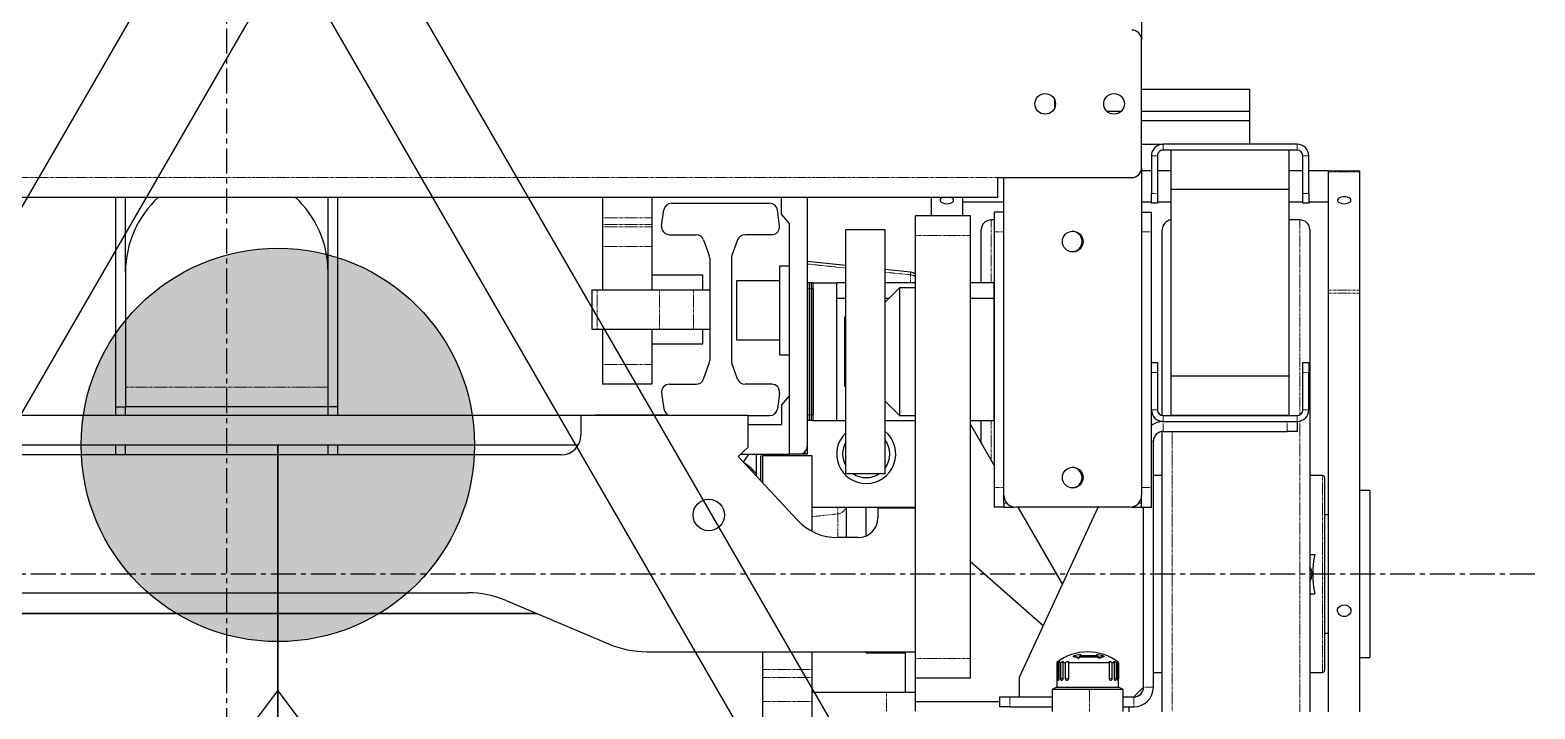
# Model space of a CAD drawing. Header units: millimetres. Extents: x -18594 to 273470, y -238787 to 48452.
# Drawn here: x 206905 to 207670, y -27653 to -27308 of the extents above; entities that cross this region are included whole.
import ezdxf

# ---------------------------------------------------------------- set-up
doc = ezdxf.new("R2010")
doc.units = ezdxf.units.MM
doc.linetypes.add('Xref AGV layout$0$CENTERX2', pattern=[20.32, 12.7, -2.54, 2.54, -2.54])
doc.linetypes.add('Xref AGV layout$0$PHANTOM', pattern=[2.5, 1.25, -0.25, 0.25, -0.25, 0.25, -0.25])
doc.layers.add('AM_BOR', color=4, linetype='Continuous', lineweight=25)
doc.layers.add('Xref AGV layout$0$ANNOTATION', color=5, linetype='Continuous')
for name, color, linetype, true_color in [('Xref AGV layout$0$Ndc8_F_ChargerOut', 5, 'Continuous', 0x0000ff), ('Xref AGV layout$0$Ndc8_Home_Charger', 1, 'Continuous', 0xff0000), ('Xref AGV layout$0$Ndc8_Point', 7, 'Continuous', 0x000080), ('Xref AGV layout$0$Ndc8_R_ChargerInSlow', 1, 'Continuous', 0xff0000)]:
    doc.layers.add(name, color=color, linetype=linetype, true_color=true_color)

# ---------------------------------------------------------------- blocks, each defined once
blk = doc.blocks.new('Xref AGV layout$0$A$C6D3E55E3')
at = {"color": 7, "linetype": 'Continuous', "lineweight": 25}
for p, q in [((2034.75, 1702.82), (2034.75, 1697.82)), ((2034.75, 1702.82), (2107.3, 1702.82)), ((2107.3, 1702.82), (2119.75, 1702.82)), ((2119.75, 1697.82), (2119.75, 1702.82)), ((1872.25, 1681.82), (1872.25, 1697.82)), ((1872.79, 1697.82), (1872.25, 1697.82)), ((1933.02, 1697.82), (1872.79, 1697.82)), ((1934.41, 1697.82), (1933.02, 1697.82)), ((2147.25, 1697.82), (1934.41, 1697.82)), ((1872.79, 1681.82), (1872.25, 1681.82)), ((1872.25, 1681.82), (1872.25, 1671.82)), ((1933.02, 1681.82), (1872.79, 1681.82)), ((1888.25, 1681.82), (1888.25, 1671.82)), ((1934.41, 1681.82), (1933.02, 1681.82)), ((2147.25, 1681.82), (1934.41, 1681.82)), ((2027.25, 1678.82), (2027.25, 1672.32)), ((2028.25, 1679.82), (2126.25, 1679.82)), ((2047.25, 1681.82), (2047.25, 1679.82)), ((2107.25, 1679.82), (2107.25, 1681.82)), ((2127.25, 1672.32), (2127.25, 1678.82)), ((1883.75, 1671.82), (1864.75, 1671.82)), ((1883.75, 1668.82), (1864.75, 1668.82)), ((1872.25, 1668.82), (1872.25, 1661.82)), ((1883.75, 1671.82), (1888.75, 1671.82)), ((1888.75, 1668.82), (1883.75, 1668.82)), ((1888.25, 1668.82), (1888.25, 1661.82)), ((1888.75, 1671.82), (1888.75, 1668.82)), ((1902.25, 1672.32), (2147.25, 1672.32)), ((1969.75, 1668.82), (1969.75, 1671.82)), ((1969.75, 1671.82), (1974.75, 1671.82)), ((1974.75, 1668.82), (1969.75, 1668.82)), ((1993.75, 1671.82), (1974.75, 1671.82)), ((1993.75, 1668.82), (1974.75, 1668.82)), ((2067.25, 1672.32), (2067.25, 1674.83)), ((2087.25, 1672.32), (2087.25, 1674.83)), ((1858.75, 1665.82), (1858.75, 1597.82)), ((1861.75, 1665.82), (1861.75, 1661.82)), ((1861.75, 1661.82), (1861.75, 1601.82)), ((1881.75, 1661.82), (1861.75, 1661.82)), ((1881.75, 1661.82), (1881.75, 1601.82)), ((1976.75, 1661.82), (1881.75, 1661.82)), ((1897.25, 1667.32), (1897.25, 1661.82)), ((1996.75, 1661.82), (1976.75, 1661.82)), ((1976.75, 1661.82), (1976.75, 1601.82)), ((1996.75, 1597.82), (1996.75, 1665.82)), ((1996.75, 1661.82), (1996.75, 1601.82)), ((1999.75, 1665.82), (2004.75, 1665.82)), ((1999.75, 1597.82), (1999.75, 1665.82)), ((2004.75, 1665.82), (2004.75, 1660.82)), ((2004.75, 1597.82), (2004.75, 1660.82)), ((1842.04, 1641.82), (1830.75, 1641.82)), ((1830.75, 1586.82), (1830.75, 1641.82)), ((1842.04, 1586.82), (1842.04, 1641.82)), ((1846.75, 1641.82), (1842.04, 1641.82)), ((1846.75, 1586.82), (1846.75, 1641.82)), ((1858.75, 1641.82), (1846.75, 1641.82)), ((1881.75, 1601.82), (1861.75, 1601.82)), ((1861.75, 1601.82), (1861.75, 1597.82)), ((1872.25, 1601.82), (1872.25, 1594.82)), ((1976.75, 1601.82), (1881.75, 1601.82)), ((1888.25, 1601.82), (1888.25, 1594.82)), ((1996.75, 1601.82), (1976.75, 1601.82)), ((1858.75, 1586.82), (1858.75, 1597.82)), ((1864.75, 1594.82), (1883.75, 1594.82)), ((1864.75, 1591.82), (1883.75, 1591.82)), ((1872.25, 1591.82), (1872.25, 1586.82)), ((1883.75, 1594.82), (1888.75, 1594.82)), ((1888.75, 1591.82), (1883.75, 1591.82)), ((1888.25, 1591.82), (1888.25, 1586.82)), ((1888.75, 1594.82), (1888.75, 1591.82)), ((1893.25, 1586.82), (1893.25, 1591.82)), ((1903.25, 1591.82), (1893.25, 1591.82)), ((1996.71, 1597.32), (1902.25, 1597.32)), ((2033.25, 1591.82), (1903.25, 1591.82)), ((1969.75, 1591.82), (1969.75, 1594.82)), ((1969.75, 1594.82), (1974.75, 1594.82)), ((1974.75, 1594.82), (1993.75, 1594.82)), ((2147.25, 1597.32), (2004.77, 1597.32)), ((2134.75, 1592.82), (2009.75, 1592.82)), ((2027.25, 1597.32), (2027.25, 1592.82)), ((2043.25, 1591.82), (2033.25, 1591.82)), ((2043.25, 1586.82), (2043.25, 1591.82)), ((2127.25, 1592.82), (2127.25, 1597.32)), ((1737.08, 1586.82), (1805.75, 1586.82)), ((1870.75, 1586.82), (1805.75, 1586.82)), ((1870.75, 1586.82), (2037.25, 1586.82)), ((2041.25, 1586.82), (2037.25, 1586.82)), ((2043.25, 1586.82), (2041.25, 1586.82)), ((2134.75, 1587.82), (2043.25, 1587.82)), ((2043.25, 1581.82), (2043.25, 1586.82)), ((2134.75, 1587.82), (2139.75, 1582.82)), ((1842.04, 1569.19), (1842.04, 1576.46)), ((1875.75, 1513.82), (1875.75, 1581.82)), ((2043.16, 1581.82), (2043.25, 1581.82)), ((2043.25, 1581.32), (2043.23, 1581.32)), ((2043.25, 1580.82), (2043.25, 1522.82)), ((2135.88, 1577.41), (2134.95, 1575.41)), ((2147.22, 1577.41), (2135.88, 1577.41)), ((2135.88, 1577.41), (2135.88, 1560.42)), ((2139.75, 1577.41), (2139.75, 1582.82)), ((2144.75, 1577.41), (2144.75, 1582.82)), ((2144.75, 1580.32), (2147.25, 1580.32)), ((2122.16, 1573.78), (2122.16, 1574.52)), ((2122.16, 1571.68), (2122.16, 1572.94)), ((2122.16, 1549.69), (2122.16, 1570.44)), ((2134.95, 1575.16), (2122.36, 1575.16)), ((2122.36, 1575), (2130.38, 1575)), ((2130.38, 1574.61), (2122.36, 1574.61)), ((2122.36, 1573.88), (2130.38, 1573.88)), ((2130.38, 1573.01), (2122.36, 1573.01)), ((2122.36, 1571.77), (2130.38, 1571.77)), ((2130.38, 1570.49), (2122.36, 1570.49)), ((2134.95, 1575.41), (2134.95, 1560.31)), ((2129.75, 1524.82), (2043.25, 1564.69)), ((2118.29, 1563.83), (2118.61, 1563.83)), ((2118.74, 1555.82), (2118.74, 1564.08)), ((2118.99, 1567.61), (2119.32, 1567.61)), ((2119.25, 1564.61), (2119.25, 1555.4)), ((2119.59, 1564.61), (2119.59, 1555.4)), ((2119.83, 1565.39), (2120.18, 1565.39)), ((2118.29, 1555.94), (2118.61, 1555.94)), ((2119.83, 1554.72), (2120.18, 1554.72)), ((2134.95, 1560.31), (2134.95, 1543.44)), ((2135.88, 1560.42), (2135.88, 1541.44)), ((2043.25, 1523.97), (2082.59, 1546.56)), ((2118.99, 1552.08), (2119.32, 1552.08)), ((2122.16, 1546.85), (2122.16, 1548.31)), ((2122.16, 1544.86), (2122.16, 1545.83)), ((2122.36, 1549.65), (2130.38, 1549.65)), ((2130.38, 1548.22), (2122.36, 1548.22)), ((2122.36, 1546.79), (2130.38, 1546.79)), ((2130.38, 1545.73), (2122.36, 1545.73)), ((1836.01, 1542.57), (1840.48, 1542.57)), ((2122.36, 1544.78), (2130.38, 1544.78)), ((2130.38, 1544.18), (2122.36, 1544.18)), ((2122.36, 1543.66), (2134.95, 1543.66)), ((2134.95, 1543.44), (2134.95, 1543.41)), ((2134.95, 1543.41), (2135.88, 1541.41)), ((2135.88, 1541.44), (2135.88, 1541.41)), ((2135.88, 1541.41), (2147.1, 1541.41)), ((2139.75, 1519.82), (2139.75, 1541.41)), ((2144.75, 1519.82), (2144.75, 1541.41)), ((2070.87, 1499.82), (2103.59, 1536.88)), ((2043.25, 1522.32), (2043.23, 1522.32)), ((2139.75, 1524.82), (2129.75, 1524.82)), ((2037.25, 1516.82), (1875.75, 1516.82)), ((1888.25, 1516.82), (1888.25, 1495.82)), ((1893.25, 1516.82), (1893.25, 1511.82)), ((2041.25, 1516.82), (2037.25, 1516.82)), ((2041.25, 1516.82), (2043.25, 1516.82)), ((2043.25, 1521.82), (2043.16, 1521.82)), ((2043.25, 1516.82), (2043.25, 1521.82)), ((2043.25, 1516.82), (2043.25, 1511.82)), ((2139.75, 1514.82), (2139.75, 1519.82)), ((2144.75, 1514.82), (2139.75, 1514.82)), ((2142.25, 1514.82), (2142.25, 1471.82)), ((2144.75, 1519.82), (2144.75, 1514.82)), ((1885.75, 1513.82), (1875.75, 1513.82)), ((1885.75, 729.82), (1885.75, 1513.82)), ((1893.25, 1511.82), (1903.25, 1511.82)), ((1897.25, 1511.82), (1897.25, 1510.32)), ((1903.25, 1511.82), (2033.25, 1511.82)), ((1937.25, 1511.82), (1929.25, 1511.82)), ((1929.25, 1511.82), (1929.25, 1499.82)), ((1937.25, 1511.82), (1937.25, 1499.82)), ((1999.25, 1511.82), (1937.25, 1511.82)), ((1999.25, 1499.82), (1999.25, 1511.82)), ((2001.18, 1499.82), (2022.09, 1511.82)), ((2033.25, 1511.82), (2043.25, 1511.82)), ((1895.25, 1499.82), (1895.25, 1471.82)), ((1905.25, 1499.82), (1895.25, 1499.82)), ((1929.25, 1505.32), (1902.25, 1505.32)), ((2120.25, 1499.82), (1905.25, 1499.82)), ((2010.76, 1505.32), (1999.25, 1505.32)), ((2130.25, 1499.82), (2120.25, 1499.82)), ((2130.25, 1499.82), (2130.25, 1471.82)), ((1885.75, 1495.82), (1895.25, 1495.82)), ((1885.75, 1479.82), (1895.25, 1479.82)), ((1905.25, 1471.82), (1895.25, 1471.82)), ((2120.25, 1471.82), (1905.25, 1471.82)), ((1923.84, 1469.34), (1922.49, 1456.44)), ((1929.25, 1471.82), (1929.25, 1456.44)), ((1931.75, 1471.82), (1931.75, 1463.82)), ((1996.75, 1463.82), (1996.75, 1471.82)), ((1999.25, 1456.44), (1999.25, 1471.82)), ((2043.25, 1419.32), (2043.25, 1471.82)), ((2043.75, 1471.82), (2043.75, 1452.82)), ((2116.75, 1335.34), (2116.75, 1471.82)), ((2130.25, 1471.82), (2120.25, 1471.82)), ((2142.25, 1471.82), (2130.25, 1471.82)), ((2137.25, 1466.82), (2137.25, 1471.82)), ((2146.9, 1471.82), (2142.25, 1471.82)), ((1931.75, 1463.82), (1939.13, 1456.44)), ((1931.75, 1463.82), (1996.75, 1463.82)), ((1989.37, 1456.44), (1996.75, 1463.82)), ((2043.75, 1466.82), (2043.25, 1466.82)), ((2137.25, 1466.82), (2116.75, 1466.82)), ((2117.25, 1446.82), (2117.25, 1466.82)), ((2137.25, 1457.18), (2137.25, 1466.82)), ((1902.25, 1456.44), (1902.25, 1436.44)), ((2026.25, 1456.44), (1902.25, 1456.44)), ((1937.25, 1458.32), (1937.25, 1456.44)), ((2026.25, 1456.44), (2026.25, 1436.44)), ((2137.25, 1419.32), (2137.25, 1457.18)), ((2057.91, 1446.82), (2043.25, 1446.82)), ((2043.75, 1452.82), (2048.75, 1452.82)), ((2117.25, 1446.82), (2116.75, 1446.82)), ((2058.75, 1442.82), (2058.75, 1432.32)), ((2026.25, 1436.44), (1902.25, 1436.44)), ((1920.39, 1436.44), (1918.32, 1416.82)), ((1929.25, 1436.44), (1929.25, 1431.82)), ((1937.25, 1431.82), (1929.25, 1431.82)), ((1929.25, 1419.82), (1929.25, 1431.82)), ((1999.25, 1431.82), (1929.25, 1431.82)), ((1937.25, 1436.44), (1937.25, 1431.82)), ((1999.25, 1431.82), (1937.25, 1431.82)), ((1946.75, 1436.44), (1946.75, 1435.82)), ((1946.75, 1435.82), (1981.75, 1435.82)), ((1981.75, 1435.82), (1981.75, 1436.44)), ((1999.25, 1431.82), (1999.25, 1436.44)), ((1999.25, 1419.82), (1999.25, 1431.82)), ((2058.75, 1436.82), (2043.25, 1436.82)), ((1885.75, 1416.82), (2012.25, 1416.82)), ((1929.25, 1419.82), (1929.25, 1418.82)), ((1999.25, 1419.82), (1929.25, 1419.82)), ((1929.25, 1418.82), (1932.25, 1418.82)), ((1929.25, 1418.82), (1929.25, 1417.82)), ((1929.25, 1417.82), (1929.25, 1416.82)), ((1929.25, 1417.82), (1932.25, 1417.82)), ((1932.25, 1419.82), (1996.25, 1419.82)), ((1932.25, 1418.82), (1996.25, 1418.82)), ((1932.25, 1417.82), (1996.25, 1417.82)), ((1996.25, 1418.82), (1999.25, 1418.82)), ((1996.25, 1417.82), (1999.25, 1417.82)), ((1999.25, 1419.82), (1999.25, 1418.82)), ((1999.25, 1418.82), (1999.25, 1417.82)), ((1999.25, 1417.82), (1999.25, 1416.82)), ((2012.25, 1416.82), (2016.25, 1416.82)), ((2016.25, 1415.82), (2014.89, 1415.82)), ((2016.25, 1416.82), (2016.25, 1412.82)), ((2017.25, 1419.32), (2017.25, 1394.32)), ((2055.55, 1419.32), (2017.25, 1419.32)), ((2125.82, 1419.32), (2116.75, 1419.32)), ((2129.83, 1419.32), (2125.82, 1419.32)), ((2142.02, 1419.32), (2129.83, 1419.32)), ((2225.25, 1419.32), (2142.02, 1419.32)), ((1899.02, 1407.82), (1894.25, 1403.82)), ((2016.25, 1407.82), (1899.02, 1407.82)), ((1920.75, 1407.82), (1920.75, 1402.82)), ((1965.75, 1402.82), (1965.75, 1407.82)), ((1986.48, 1407.82), (1991.25, 1403.82)), ((2016.25, 1412.82), (2016.25, 1407.82)), ((2016.25, 1383.07), (2016.25, 1407.82)), ((2049.84, 1411.84), (2017.52, 1381.7)), ((1894.25, 1403.82), (1885.75, 1403.82)), ((1900.19, 1402.78), (1892.19, 1401.66)), ((1920.75, 1402.82), (1965.75, 1402.82)), ((1928.25, 1402.82), (1928.25, 1380.82)), ((1958.25, 1380.82), (1958.25, 1402.82)), ((1985.3, 1402.78), (1993.3, 1401.66)), ((1991.25, 1403.82), (2001.25, 1403.82)), ((2001.25, 1386.82), (2001.25, 1403.82)), ((2017.25, 1404.82), (2016.25, 1404.82)), ((2017.25, 1403.5), (2016.25, 1403.5)), ((1888.75, 1347.95), (1888.75, 1397.7)), ((1904.75, 1398.82), (1904.75, 1385.23)), ((1980.75, 1398.82), (1980.75, 1385.23)), ((1996.75, 1386.82), (1996.75, 1397.7)), ((2031.05, 1394.32), (2017.25, 1394.32)), ((2017.25, 1393.32), (2017.25, 1394.32)), ((2029.98, 1393.32), (2017.25, 1393.32)), ((2125.82, 1394.32), (2116.75, 1394.32)), ((2129.83, 1394.32), (2125.82, 1394.32)), ((2142.02, 1394.32), (2129.83, 1394.32)), ((2225.25, 1394.32), (2142.02, 1394.32)), ((1996.75, 1386.82), (1996.75, 1301.82)), ((2012.75, 1386.82), (1996.75, 1386.82)), ((2017.52, 1381.7), (2012.75, 1386.82)), ((2016.25, 1390.82), (2027.3, 1390.82)), ((2016.25, 1387.02), (2020.36, 1384.34)), ((1907.38, 1381.48), (1915.38, 1378.56)), ((1916.75, 1378.32), (1968.75, 1378.32)), ((1928.25, 1380.82), (1958.25, 1380.82)), ((1978.12, 1381.48), (1970.12, 1378.56)), ((1907.38, 1364.17), (1915.38, 1367.08)), ((1916.75, 1367.32), (1968.75, 1367.32)), ((1925.25, 1363.82), (1925.25, 1337.82)), ((1932.75, 1363.82), (1925.25, 1363.82)), ((1932.75, 1359.08), (1932.75, 1367.32)), ((1952.75, 1359.08), (1952.75, 1367.32)), ((1960.25, 1363.82), (1952.75, 1363.82)), ((1960.25, 1337.82), (1960.25, 1363.82)), ((1978.12, 1364.17), (1970.12, 1367.08)), ((1904.75, 1346.82), (1904.75, 1360.41)), ((1932.75, 1341.76), (1932.75, 1359.08)), ((1952.75, 1341.76), (1952.75, 1359.08)), ((1980.75, 1346.82), (1980.75, 1360.41)), ((1900.19, 1342.86), (1892.19, 1343.99)), ((1932.75, 1310), (1932.75, 1341.76)), ((1952.75, 1310), (1952.75, 1341.76)), ((1985.3, 1342.86), (1993.3, 1343.99)), ((1996.25, 1343.29), (1996.25, 1346.01)), ((1996.25, 1311.54), (1996.25, 1343.29)), ((1885.75, 1337.82), (1896.24, 1337.82)), ((1896.24, 1337.82), (1899.57, 1337.82)), ((1899.57, 1337.82), (1900.75, 1337.82)), ((1900.75, 1337.82), (1910.74, 1337.82)), ((1910.74, 1337.82), (1932.75, 1337.82)), ((1952.75, 1337.82), (1970.75, 1337.82)), ((1970.75, 1337.82), (1980.75, 1337.82)), ((1980.75, 1337.82), (1980.75, 1312.82)), ((2090.72, 1263.86), (2112.77, 1315.81)), ((1885.75, 1312.82), (1896.24, 1312.82)), ((1896.24, 1312.82), (1899.57, 1312.82)), ((1899.57, 1312.82), (1900.75, 1312.82)), ((1900.75, 1312.82), (1910.74, 1312.82)), ((1910.74, 1312.82), (1932.75, 1312.82)), ((1932.75, 1307.32), (1932.75, 1310)), ((1952.75, 1312.82), (1970.75, 1312.82)), ((1952.75, 1307.32), (1952.75, 1310)), ((1970.75, 1312.82), (1980.75, 1312.82)), ((1996.25, 1308.86), (1996.25, 1311.54)), ((1996.25, 1308.86), (1996.75, 1308.86)), ((1932.75, 1307.32), (1952.75, 1307.32)), ((1996.75, 1301.82), (2006.75, 1301.82)), ((1996.75, 1301.82), (1996.75, 941.82)), ((2011.75, 1300.48), (2011.75, 943.16)), ((2016.75, 1291.82), (2016.75, 951.82)), ((2097.25, 1279.23), (2097.25, 964.41)), ((2097.25, 964.41), (2097.25, 1279.23)), ((2086.75, 999.32), (2086.75, 1244.32)), ((1992.25, 1178.32), (1885.75, 1178.32)), ((1992.25, 1178.32), (1992.25, 1173.32)), ((1996.75, 1178.32), (1992.25, 1178.32)), ((2016.75, 1178.32), (2011.75, 1178.32)), ((1923.75, 1173.32), (1885.75, 1173.32)), ((1982.25, 1173.32), (1923.75, 1173.32)), ((1992.25, 1173.32), (1982.25, 1173.32)), ((1992.25, 1173.32), (1992.25, 1070.32)), ((1996.75, 1173.32), (1992.25, 1173.32)), ((2016.75, 1173.32), (2011.75, 1173.32)), ((1923.75, 1070.32), (1885.75, 1070.32)), ((1992.25, 1065.32), (1885.75, 1065.32)), ((1923.75, 1070.32), (1982.25, 1070.32)), ((1982.25, 1070.32), (1992.25, 1070.32)), ((1992.25, 1065.32), (1992.25, 1070.32)), ((1996.75, 1070.32), (1992.25, 1070.32)), ((1996.75, 1065.32), (1992.25, 1065.32)), ((2016.75, 1070.32), (2011.75, 1070.32)), ((2016.75, 1065.32), (2011.75, 1065.32))]:
    blk.add_line(p, q, dxfattribs=at)
at = {"color": 8, "linetype": 'Xref AGV layout$0$PHANTOM', "lineweight": 18}
for p, q in [((1872.79, 1681.82), (1872.79, 1697.82)), ((1933.02, 1681.82), (1933.02, 1697.82)), ((1934.41, 1681.82), (1934.41, 1697.82)), ((2127.25, 1678.82), (2027.25, 1678.82)), ((1864.75, 1668.82), (1864.75, 1671.82)), ((1883.75, 1668.82), (1883.75, 1671.82)), ((1974.75, 1671.82), (1974.75, 1668.82)), ((1993.75, 1668.82), (1993.75, 1671.82)), ((1861.75, 1665.82), (1858.75, 1665.82)), ((1996.35, 1667.32), (1897.25, 1667.32)), ((1996.75, 1665.82), (1999.75, 1665.82)), ((2147.25, 1667.32), (1999.56, 1667.32)), ((2004.75, 1660.82), (1999.75, 1660.82)), ((2004.75, 1602.32), (2147.25, 1602.32)), ((1861.75, 1597.82), (1858.75, 1597.82)), ((1864.75, 1594.82), (1864.75, 1591.82)), ((1883.75, 1591.82), (1883.75, 1594.82)), ((1903.25, 1586.82), (1903.25, 1591.82)), ((1974.75, 1594.82), (1974.75, 1591.82)), ((1993.75, 1594.82), (1993.75, 1591.82)), ((1996.75, 1597.82), (1999.75, 1597.82)), ((2004.75, 1597.82), (1999.75, 1597.82)), ((2009.75, 1592.82), (2009.75, 1591.82)), ((2033.25, 1586.82), (2033.25, 1591.82)), ((2134.75, 1592.82), (2134.75, 1587.82)), ((2041.25, 1585.29), (2041.25, 1586.82)), ((2139.75, 1582.82), (2144.75, 1582.82)), ((2122.16, 1574.9), (2122.16, 1575.07)), ((2122.36, 1575), (2122.36, 1575.16)), ((2122.36, 1573.88), (2122.36, 1574.61)), ((2122.36, 1571.77), (2122.36, 1573.01)), ((2122.36, 1549.65), (2122.36, 1570.49)), ((2130.38, 1575), (2130.38, 1574.6)), ((2130.38, 1573.88), (2130.38, 1573.01)), ((2130.38, 1571.77), (2130.38, 1570.6)), ((2130.38, 1570.6), (2130.38, 1570.49)), ((2118.61, 1564.21), (2118.71, 1564.21)), ((2119.25, 1564.61), (2119.59, 1564.61)), ((2119.4, 1565.01), (2119.74, 1565.01)), ((2118.61, 1555.65), (2118.7, 1555.65)), ((2119.25, 1555.4), (2119.59, 1555.4)), ((2119.4, 1555.01), (2119.74, 1555.01)), ((2135.88, 1560.42), (2147.1, 1560.42)), ((2122.36, 1546.79), (2122.36, 1548.22)), ((2122.36, 1544.78), (2122.36, 1545.73)), ((2130.38, 1549.65), (2130.38, 1549.42)), ((2130.38, 1549.42), (2130.38, 1548.22)), ((2130.38, 1546.79), (2130.38, 1545.73)), ((2122.16, 1543.76), (2122.16, 1544.28)), ((2122.36, 1543.69), (2122.36, 1544.18)), ((2134.95, 1543.69), (2122.36, 1543.69)), ((2122.36, 1543.66), (2122.36, 1543.69)), ((2130.38, 1544.78), (2130.38, 1544.18)), ((2134.95, 1543.44), (2135.88, 1541.44)), ((1903.25, 1516.82), (1903.25, 1511.82)), ((2033.25, 1516.82), (2033.25, 1511.82)), ((2041.25, 1516.82), (2041.25, 1518.35)), ((2139.75, 1519.82), (2144.75, 1519.82)), ((1875.75, 729.82), (1875.75, 1513.82)), ((1897.25, 1510.32), (1929.25, 1510.32)), ((1999.25, 1510.32), (2019.47, 1510.32)), ((1905.25, 1499.82), (1905.25, 1471.82)), ((2120.25, 1499.82), (2120.25, 1471.82)), ((1923.82, 1456.44), (1925.18, 1469.34)), ((1925.18, 1469.34), (1929.25, 1469.34)), ((2146.9, 1457.18), (2137.25, 1457.18)), ((1919.66, 1416.82), (1921.72, 1436.44)), ((2043.25, 1432.56), (2043.28, 1432.34)), ((2043.28, 1432.34), (2046.73, 1432.34)), ((2046.73, 1432.34), (2048.09, 1419.32)), ((2046.73, 1432.34), (2058.75, 1432.34)), ((1932.25, 1419.82), (1932.25, 1418.82)), ((1932.25, 1418.82), (1932.25, 1417.82)), ((1932.25, 1417.82), (1932.25, 1416.82)), ((1996.25, 1419.82), (1996.25, 1418.82)), ((1996.25, 1418.82), (1996.25, 1417.82)), ((1996.25, 1417.82), (1996.25, 1416.82)), ((2125.82, 1394.32), (2125.82, 1419.32)), ((2129.83, 1394.32), (2129.83, 1419.32)), ((2142.02, 1394.32), (2142.02, 1419.32)), ((1932.75, 1359.08), (1952.75, 1359.08)), ((1932.75, 1341.76), (1952.75, 1341.76)), ((1996.25, 1343.29), (1996.75, 1343.29)), ((1896.24, 1337.82), (1896.24, 1312.82)), ((1899.57, 1337.82), (1899.57, 1312.82)), ((1900.75, 1337.82), (1900.75, 1312.82)), ((1910.74, 1337.82), (1910.74, 1312.82)), ((1970.75, 1337.82), (1970.75, 1312.82)), ((1932.75, 1310), (1952.75, 1310)), ((1996.25, 1311.54), (1996.75, 1311.54)), ((1982.25, 1070.32), (1982.25, 1173.32))]:
    blk.add_line(p, q, dxfattribs=at)
at = {"color": 7, "linetype": 'Continuous', "lineweight": 25, "flags": 128}
for points in [[(1888.99, 1689.82), (1888.89, 1690.94), (1888.62, 1691.94), (1888.21, 1692.71), (1887.68, 1693.17), (1887.12, 1693.26), (1886.57, 1692.98), (1886.09, 1692.36), (1885.74, 1691.46), (1885.56, 1690.39), (1885.56, 1689.25), (1885.74, 1688.18), (1886.09, 1687.28), (1886.57, 1686.66), (1887.12, 1686.38), (1887.68, 1686.48), (1888.21, 1686.93), (1888.62, 1687.7), (1888.89, 1688.7), (1888.99, 1689.82)], [(2092.92, 1689.82), (2093.08, 1690.94), (2093.55, 1691.94), (2094.26, 1692.71), (2095.15, 1693.17), (2096.12, 1693.26), (2097.06, 1692.98), (2097.88, 1692.36), (2098.48, 1691.46), (2098.79, 1690.39), (2098.79, 1689.25), (2098.48, 1688.18), (2097.88, 1687.28), (2097.06, 1686.66), (2096.12, 1686.38), (2095.15, 1686.48), (2094.26, 1686.93), (2093.55, 1687.7), (2093.08, 1688.7), (2092.92, 1689.82)], [(1888.99, 1487.82), (1888.89, 1488.94), (1888.62, 1489.94), (1888.21, 1490.71), (1887.68, 1491.17), (1887.12, 1491.26), (1886.57, 1490.98), (1886.09, 1490.36), (1885.75, 1489.49)], [(1885.75, 1486.16), (1886.09, 1485.28), (1886.57, 1484.66), (1887.12, 1484.38), (1887.68, 1484.48), (1888.21, 1484.93), (1888.62, 1485.7), (1888.89, 1486.7), (1888.99, 1487.82)]]:
    blk.add_lwpolyline(points, dxfattribs=at)
at = {"color": 7, "linetype": 'Continuous', "lineweight": 25}
for centre, radius in [((1838.25, 1572.82), 5.25), ((1908.25, 1551.82), 5.25), ((2028.25, 1551.82), 5.25), ((1838.25, 1537.82), 5.25), ((2047.25, 1366.82), 8)]:
    blk.add_circle(centre, radius, dxfattribs=at)
for centre, radius, start, end in [((2028.25, 1678.82), 1, 90, 180), ((2126.25, 1678.82), 1, 0, 90), ((1864.75, 1665.82), 6, 90, 180), ((1864.75, 1665.82), 3, 90, 180), ((1902.25, 1667.32), 5, 90, 180), ((1993.75, 1665.82), 6, 0, 90), ((1993.75, 1665.82), 3, 0, 90), ((2077.25, 1723.82), 50, 258.46304, 281.53696), ((2077.07, 1667.54), 5.93, 88.26716, 126.21686), ((2077.43, 1667.54), 5.93, 53.78314, 91.73284), ((1902.25, 1602.32), 5, 185.73917, 270), ((1864.75, 1597.82), 6, 180, 270), ((1864.75, 1597.82), 3, 180, 270), ((1993.75, 1597.82), 3, 270, 0), ((1993.75, 1597.82), 6, 270, 0), ((2009.75, 1597.82), 10, 180, 216.8699), ((2009.75, 1597.82), 5, 180, 270), ((2134.75, 1582.82), 10, 0, 90), ((1805.75, 1581.82), 5, 90, 180), ((1870.75, 1581.82), 5, 0, 90), ((2037.25, 1580.82), 6, 0, 90), ((2134.75, 1582.82), 5, 0, 90), ((2142.55, 1559.41), 25.7, 142.48007, 217.51993), ((2122.36, 1574.91), 0.25, 90, 142.48007), ((2141.28, 1561.52), 23.11, 164.70791, 174.25507), ((2126.44, 1557.18), 10.53, 138.09682, 140.79069), ((2125.85, 1568.94), 6.98, 190.98518, 210.57905), ((2126.11, 1568.95), 6.92, 191.14928, 210.97703), ((2128.69, 1554.95), 13.7, 130.30303, 132.70137), ((2129.03, 1554.79), 13.81, 129.8774, 132.27638), ((1908.25, 1551.32), 5.25, 2.7294, 177.2706), ((2028.25, 1551.32), 5.25, 2.7294, 177.2706), ((2142.19, 1558.3), 24.02, 185.62736, 194.99471), ((2124.69, 1562.59), 9.23, 226.09474, 228.8071), ((2124.83, 1562.49), 9.03, 226.45658, 227.836), ((2128.14, 1550.6), 9.27, 153.66896, 170.82989), ((2128.37, 1550.6), 9.16, 153.31173, 170.6949), ((2127.18, 1565.75), 13.26, 234.06705, 236.32733), ((2127.54, 1565.94), 13.42, 234.47075, 236.72554), ((2122.36, 1543.91), 0.25, 217.51993, 270), ((2037.25, 1522.82), 6, 270, 0), ((1902.25, 1510.32), 5, 180, 270), ((1928.82, 1468.82), 5, 143.1301, 174), ((2016.25, 1446.82), 15, 0, 140.11439), ((2016.25, 1446.82), 12, 53.28039, 126.71961), ((2016.25, 1446.82), 12, 0, 33.55731), ((2016.25, 1446.82), 15, 223.7947, 0), ((2016.25, 1446.82), 12, 326.44269, 0), ((2048.75, 1442.82), 10, 0, 90), ((2016.25, 1446.82), 12, 239.89362, 300.10638), ((2030.75, 1432.32), 28, 313, 0), ((2012.25, 1412.82), 4, 0, 90), ((1892.75, 1397.7), 4, 98, 180), ((1900.75, 1398.82), 4, 0, 98), ((1984.75, 1398.82), 4, 82, 180), ((1992.75, 1397.7), 4, 0, 82), ((1908.75, 1385.23), 4, 180, 250), ((1976.75, 1385.23), 4, 290, 0), ((2047.25, 1366.82), 32, 131.40962, 146.18829), ((1916.75, 1382.32), 4, 250, 270), ((1968.75, 1382.32), 4, 270, 290), ((1908.75, 1360.41), 4, 110, 180), ((1916.75, 1363.32), 4, 90, 110), ((1968.75, 1363.32), 4, 70, 90), ((1976.75, 1360.41), 4, 0, 70), ((1892.75, 1347.95), 4, 180, 262), ((1900.75, 1346.82), 4, 262, 0), ((1984.75, 1346.82), 4, 180, 278), ((1992.75, 1347.95), 4, 278, 0), ((2066.75, 1335.34), 50, 337, 0), ((2006.75, 1291.82), 10, 0, 90), ((2136.75, 1244.32), 50, 157, 180), ((1923.75, 1121.82), 51.5, 90, 137.54978), ((1923.75, 1121.82), 51.5, 222.45022, 270)]:
    blk.add_arc(centre, radius, start, end, dxfattribs=at)
at = {"color": 8, "linetype": 'Xref AGV layout$0$PHANTOM', "lineweight": 18}
for centre, radius, start, end in [((1930.62, 1468.88), 5.46, 147.36155, 175.08219), ((2041.76, 1431.83), 4.99, 5.87934, 72.70135)]:
    blk.add_arc(centre, radius, start, end, dxfattribs=at)
for centre, major_axis, ratio, start_param, end_param in [((1933.85, 1468.82), (10, -0.52), 0.01396, 2.620195, 3.140859), ((2045.92, 1407.34), (-2.67, 25), 0.105726, 6.271882, 6.282015)]:
    blk.add_ellipse(centre, major_axis=major_axis, ratio=ratio, start_param=start_param, end_param=end_param, dxfattribs=at)
at = {"color": 7, "linetype": 'Continuous', "lineweight": 25}
for points, knots in [([(2122.16, 1574.52), (2122.07, 1574.41), (2121.91, 1574.23), (2121.75, 1574.09), (2121.67, 1574.06), (2121.68, 1574.13), (2121.74, 1574.27), (2121.86, 1574.46), (2122.01, 1574.68), (2122.12, 1574.83), (2122.16, 1574.9)], [0, 0, 0, 0, 0.196098, 0.3241419, 0.4530292, 0.5637532, 0.6669203, 0.7773266, 0.9058879, 1, 1, 1, 1]), ([(2122.16, 1572.94), (2122.07, 1572.86), (2121.91, 1572.73), (2121.75, 1572.68), (2121.67, 1572.73), (2121.68, 1572.88), (2121.74, 1573.07), (2121.86, 1573.31), (2122.01, 1573.55), (2122.12, 1573.71), (2122.16, 1573.78)], [0, 0, 0, 0, 0.196074, 0.324166, 0.453014, 0.563725, 0.666908, 0.777311, 0.905874, 1, 1, 1, 1]), ([(2122.16, 1570.44), (2122.07, 1570.4), (2121.91, 1570.32), (2121.75, 1570.36), (2121.67, 1570.5), (2121.68, 1570.71), (2121.74, 1570.94), (2121.86, 1571.21), (2122.01, 1571.46), (2122.12, 1571.62), (2122.16, 1571.68)], [0, 0, 0, 0, 0.196078, 0.324154, 0.453035, 0.563759, 0.666932, 0.777324, 0.90588, 1, 1, 1, 1]), ([(2122.16, 1574.9), (2122.18, 1574.91), (2122.2, 1574.94), (2122.25, 1574.97), (2122.31, 1574.99), (2122.34, 1575), (2122.36, 1575)], [0, 0, 0, 0, 0.253777, 0.503962, 0.752408, 1, 1, 1, 1]), ([(2122.36, 1574.61), (2122.34, 1574.6), (2122.31, 1574.6), (2122.25, 1574.58), (2122.2, 1574.56), (2122.18, 1574.53), (2122.16, 1574.52)], [0, 0, 0, 0, 0.24762, 0.496146, 0.746285, 1, 1, 1, 1]), ([(2122.16, 1573.78), (2122.18, 1573.79), (2122.2, 1573.82), (2122.25, 1573.85), (2122.31, 1573.87), (2122.34, 1573.88), (2122.36, 1573.88)], [0, 0, 0, 0, 0.253631, 0.5039102, 0.7523652, 1, 1, 1, 1]), ([(2122.36, 1573.01), (2122.34, 1573.01), (2122.31, 1573.01), (2122.25, 1572.99), (2122.2, 1572.97), (2122.18, 1572.95), (2122.16, 1572.94)], [0, 0, 0, 0, 0.247599, 0.496097, 0.746103, 1, 1, 1, 1]), ([(2122.16, 1571.68), (2122.18, 1571.69), (2122.2, 1571.72), (2122.25, 1571.75), (2122.31, 1571.77), (2122.34, 1571.77), (2122.36, 1571.77)], [0, 0, 0, 0, 0.253701, 0.50392, 0.752388, 1, 1, 1, 1]), ([(2122.16, 1570.44), (2122.18, 1570.45), (2122.22, 1570.47), (2122.28, 1570.49), (2122.33, 1570.49), (2122.36, 1570.49)], [0, 0, 0, 0, 0.368632, 0.621288, 1, 1, 1, 1]), ([(2130.38, 1575), (2130.49, 1575), (2130.71, 1574.99), (2131, 1574.97), (2131.22, 1574.93), (2131.34, 1574.87), (2131.36, 1574.81), (2131.27, 1574.74), (2131.07, 1574.67), (2130.8, 1574.63), (2130.56, 1574.61), (2130.41, 1574.61), (2130.38, 1574.61)], [0, 0, 0, 0, 0.108382, 0.21676, 0.324804, 0.432045, 0.538409, 0.644328, 0.750494, 0.857397, 0.965167, 1, 1, 1, 1]), ([(2130.38, 1573.88), (2130.49, 1573.87), (2130.71, 1573.87), (2131, 1573.8), (2131.22, 1573.7), (2131.34, 1573.57), (2131.36, 1573.42), (2131.27, 1573.27), (2131.07, 1573.15), (2130.8, 1573.05), (2130.56, 1573.02), (2130.41, 1573.01), (2130.38, 1573.01)], [0, 0, 0, 0, 0.108382, 0.216783, 0.324808, 0.432041, 0.538408, 0.644341, 0.750492, 0.8574, 0.965165, 1, 1, 1, 1]), ([(2130.38, 1571.77), (2130.49, 1571.77), (2130.71, 1571.75), (2131, 1571.65), (2131.22, 1571.49), (2131.34, 1571.29), (2131.36, 1571.08), (2131.27, 1570.86), (2131.07, 1570.68), (2130.8, 1570.55), (2130.56, 1570.5), (2130.41, 1570.49), (2130.38, 1570.49)], [0, 0, 0, 0, 0.108385, 0.216774, 0.324824, 0.43201, 0.538405, 0.644342, 0.750507, 0.8574, 0.965164, 1, 1, 1, 1]), ([(2118.61, 1564.21), (2118.62, 1564.22), (2118.66, 1564.25), (2118.7, 1564.24), (2118.73, 1564.2), (2118.74, 1564.14), (2118.74, 1564.09), (2118.74, 1564.08)], [0, 0, 0, 0, 0.234894, 0.470311, 0.695664, 0.902614, 1, 1, 1, 1]), ([(2119.4, 1565.01), (2119.38, 1564.99), (2119.35, 1564.95), (2119.3, 1564.85), (2119.27, 1564.74), (2119.26, 1564.66), (2119.25, 1564.62), (2119.25, 1564.61)], [0, 0, 0, 0, 0.253074, 0.506762, 0.742131, 0.949913, 1, 1, 1, 1]), ([(2119.59, 1564.61), (2119.59, 1564.64), (2119.59, 1564.7), (2119.62, 1564.79), (2119.65, 1564.88), (2119.69, 1564.96), (2119.73, 1565), (2119.74, 1565.01)], [0, 0, 0, 0, 0.188417, 0.376555, 0.573091, 0.790458, 1, 1, 1, 1]), ([(2118.74, 1555.82), (2118.74, 1555.79), (2118.74, 1555.74), (2118.72, 1555.67), (2118.69, 1555.63), (2118.65, 1555.62), (2118.62, 1555.64), (2118.61, 1555.65)], [0, 0, 0, 0, 0.189844, 0.379317, 0.575334, 0.786334, 1, 1, 1, 1]), ([(2119.25, 1555.4), (2119.26, 1555.37), (2119.26, 1555.31), (2119.28, 1555.21), (2119.31, 1555.13), (2119.36, 1555.06), (2119.39, 1555.03), (2119.4, 1555.01)], [0, 0, 0, 0, 0.189115, 0.377993, 0.574999, 0.792478, 1, 1, 1, 1]), ([(2119.74, 1555.01), (2119.72, 1555.03), (2119.68, 1555.07), (2119.63, 1555.16), (2119.6, 1555.27), (2119.59, 1555.35), (2119.59, 1555.39), (2119.59, 1555.4)], [0, 0, 0, 0, 0.254209, 0.508873, 0.74463, 0.951936, 1, 1, 1, 1]), ([(2122.16, 1548.31), (2122.07, 1548.44), (2121.91, 1548.66), (2121.75, 1549.03), (2121.67, 1549.32), (2121.68, 1549.54), (2121.74, 1549.68), (2121.86, 1549.75), (2122.01, 1549.75), (2122.12, 1549.71), (2122.16, 1549.69)], [0, 0, 0, 0, 0.19608, 0.324159, 0.453037, 0.563761, 0.666944, 0.77731, 0.905877, 1, 1, 1, 1]), ([(2122.16, 1545.83), (2122.07, 1545.97), (2121.91, 1546.21), (2121.75, 1546.55), (2121.67, 1546.79), (2121.68, 1546.95), (2121.74, 1547.03), (2121.86, 1547.03), (2122.01, 1546.96), (2122.12, 1546.88), (2122.16, 1546.85)], [0, 0, 0, 0, 0.196077, 0.324141, 0.453027, 0.563717, 0.666895, 0.777316, 0.905871, 1, 1, 1, 1]), ([(2122.16, 1544.28), (2122.07, 1544.42), (2121.91, 1544.65), (2121.75, 1544.94), (2121.67, 1545.13), (2121.68, 1545.21), (2121.74, 1545.22), (2121.86, 1545.15), (2122.01, 1545.02), (2122.12, 1544.91), (2122.16, 1544.86)], [0, 0, 0, 0, 0.1960859, 0.3241627, 0.453033, 0.5637426, 0.6669423, 0.7773136, 0.9058834, 1, 1, 1, 1]), ([(2122.36, 1549.65), (2122.33, 1549.65), (2122.28, 1549.66), (2122.22, 1549.67), (2122.18, 1549.68), (2122.16, 1549.69)], [0, 0, 0, 0, 0.378645, 0.631141, 1, 1, 1, 1]), ([(2122.36, 1548.22), (2122.34, 1548.22), (2122.31, 1548.22), (2122.25, 1548.24), (2122.2, 1548.27), (2122.18, 1548.3), (2122.16, 1548.31)], [0, 0, 0, 0, 0.247617, 0.496126, 0.746252, 1, 1, 1, 1]), ([(2122.16, 1546.85), (2122.18, 1546.84), (2122.2, 1546.82), (2122.25, 1546.8), (2122.31, 1546.79), (2122.34, 1546.79), (2122.36, 1546.79)], [0, 0, 0, 0, 0.253515, 0.503836, 0.752326, 1, 1, 1, 1]), ([(2122.36, 1545.73), (2122.34, 1545.73), (2122.31, 1545.74), (2122.25, 1545.76), (2122.2, 1545.79), (2122.18, 1545.82), (2122.16, 1545.83)], [0, 0, 0, 0, 0.247637, 0.496101, 0.746237, 1, 1, 1, 1]), ([(2130.38, 1549.65), (2130.49, 1549.64), (2130.71, 1549.63), (2131, 1549.5), (2131.22, 1549.3), (2131.34, 1549.07), (2131.36, 1548.83), (2131.27, 1548.6), (2131.07, 1548.41), (2130.8, 1548.27), (2130.56, 1548.22), (2130.41, 1548.22), (2130.38, 1548.22)], [0, 0, 0, 0, 0.1083816, 0.2167648, 0.3248213, 0.4320154, 0.5383873, 0.6443494, 0.7504959, 0.8573997, 0.9651645, 1, 1, 1, 1]), ([(2130.38, 1546.79), (2130.49, 1546.78), (2130.71, 1546.77), (2131, 1546.67), (2131.22, 1546.52), (2131.34, 1546.35), (2131.36, 1546.17), (2131.27, 1546), (2131.07, 1545.87), (2130.8, 1545.77), (2130.56, 1545.74), (2130.41, 1545.73), (2130.38, 1545.73)], [0, 0, 0, 0, 0.10838, 0.21678, 0.324813, 0.43204, 0.538398, 0.644355, 0.750518, 0.857396, 0.965165, 1, 1, 1, 1]), ([(2122.16, 1544.86), (2122.18, 1544.85), (2122.2, 1544.83), (2122.25, 1544.8), (2122.31, 1544.78), (2122.34, 1544.78), (2122.36, 1544.78)], [0, 0, 0, 0, 0.253723, 0.503887, 0.752395, 1, 1, 1, 1]), ([(2122.36, 1544.18), (2122.34, 1544.18), (2122.31, 1544.18), (2122.25, 1544.2), (2122.2, 1544.24), (2122.18, 1544.27), (2122.16, 1544.28)], [0, 0, 0, 0, 0.247619, 0.496039, 0.746271, 1, 1, 1, 1]), ([(2130.38, 1544.78), (2130.49, 1544.78), (2130.71, 1544.77), (2131, 1544.71), (2131.22, 1544.62), (2131.34, 1544.52), (2131.36, 1544.41), (2131.27, 1544.32), (2131.07, 1544.25), (2130.8, 1544.2), (2130.56, 1544.18), (2130.41, 1544.18), (2130.38, 1544.18)], [0, 0, 0, 0, 0.108378, 0.216765, 0.324814, 0.432015, 0.538407, 0.644351, 0.750501, 0.857392, 0.965165, 1, 1, 1, 1])]:
    blk.add_open_spline(points, degree=3, knots=knots, dxfattribs=at)
at = {"layer": 'Xref AGV layout$0$ANNOTATION', "linetype": 'Xref AGV layout$0$CENTERX2'}
for p, q in [((2077.25, 1786.75), (2077.25, 461.89)), ((3438.28, 1121.82), (0, 1121.82))]:
    blk.add_line(p, q, dxfattribs=at)
blk = doc.blocks.new('Xref AGV layout')
at = {"layer": 'Xref AGV layout$0$Ndc8_Point'}
h = blk.add_hatch(color=256, dxfattribs=at)
edge = h.paths.add_edge_path(flags=0)
edge.add_arc((207031, -27519), 100, 0, 360)
at = {"layer": 'Xref AGV layout$0$Ndc8_F_ChargerOut'}
blk.add_lwpolyline([(207031, -27519), (207031, -28019)], dxfattribs=at)
at = {"layer": 'Xref AGV layout$0$Ndc8_Home_Charger'}
for points in [[(207331, -27692), (206731, -27692), (207031, -27173)], [(207336.87, -27786.31), (206736.87, -27786.31), (207036.87, -27267.31)]]:
    blk.add_lwpolyline(points, close=True, dxfattribs=at)
at = {"layer": 'Xref AGV layout$0$Ndc8_Point'}
blk.add_circle((207031, -27519), 100, dxfattribs=at)
at = {"layer": 'Xref AGV layout$0$Ndc8_R_ChargerInSlow'}
for points in [[(207031, -28019), (207031, -27519)], [(206956, -27744), (207031, -27644), (207106, -27744)]]:
    blk.add_lwpolyline(points, dxfattribs=at)
at = {"rotation": 270}
blk.add_blockref('Xref AGV layout$0$A$C6D3E55E3', (205883.26, -25507.37), dxfattribs=at)

msp = doc.modelspace()

# ---------------------------------------------------------------- block references
at = {"layer": 'AM_BOR'}
msp.add_blockref('Xref AGV layout', (0, 0), dxfattribs=at)

doc.saveas('drawing.dxf')
